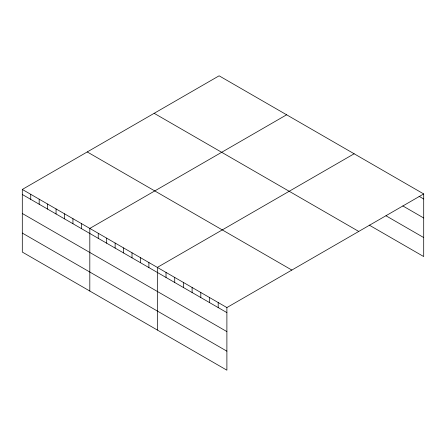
<?xml version="1.0" encoding="UTF-8"?>
<svg xmlns="http://www.w3.org/2000/svg" width="446" height="446" viewBox="0 0 446 446"><rect width="100%" height="100%" fill="white"/><g stroke="black" fill="none" stroke-linecap="round" stroke-linejoin="round"><path stroke-width="0.67" d="M22.3 189.444L226.891 307.562L226.891 370.186L22.3 252.062L22.3 189.444L219.109 75.814L423.7 193.938L423.7 256.556L369.21 225.096M286.622 114.795L89.813 228.424L89.813 291.043M354.141 153.775L157.332 267.405L157.332 330.023M226.891 307.562L423.7 193.938M419.062 196.301L423.7 198.983M402.833 205.935L423.7 217.982M386.019 215.803L423.7 237.556M154.16 113.312L358.751 231.435M87.249 151.947L291.84 270.064M22.3 194.484L226.891 312.607M22.3 213.489L226.891 331.607M22.3 233.063L226.891 351.18M218.194 302.544L218.194 307.584M209.503 297.521L209.503 302.566M200.806 292.504L200.806 297.543M192.109 287.48L192.109 292.526M183.417 282.463L183.417 287.508M174.72 277.44L174.72 282.485M166.024 272.422L166.024 277.468M148.892 262.532L148.892 267.572M140.451 257.66L140.451 262.7M132.01 252.787L132.01 257.827M123.575 247.915L123.575 252.954M115.135 243.042L115.135 248.082M106.694 238.17L106.694 243.209M98.254 233.297L98.254 238.337M81.378 223.552L81.378 228.592M72.938 218.679L72.938 223.719M64.497 213.807L64.497 218.847M56.057 208.934L56.057 213.974M47.616 204.062L47.616 209.102M39.181 199.189L39.181 204.229M30.741 194.317L30.741 199.356"/></g></svg>
